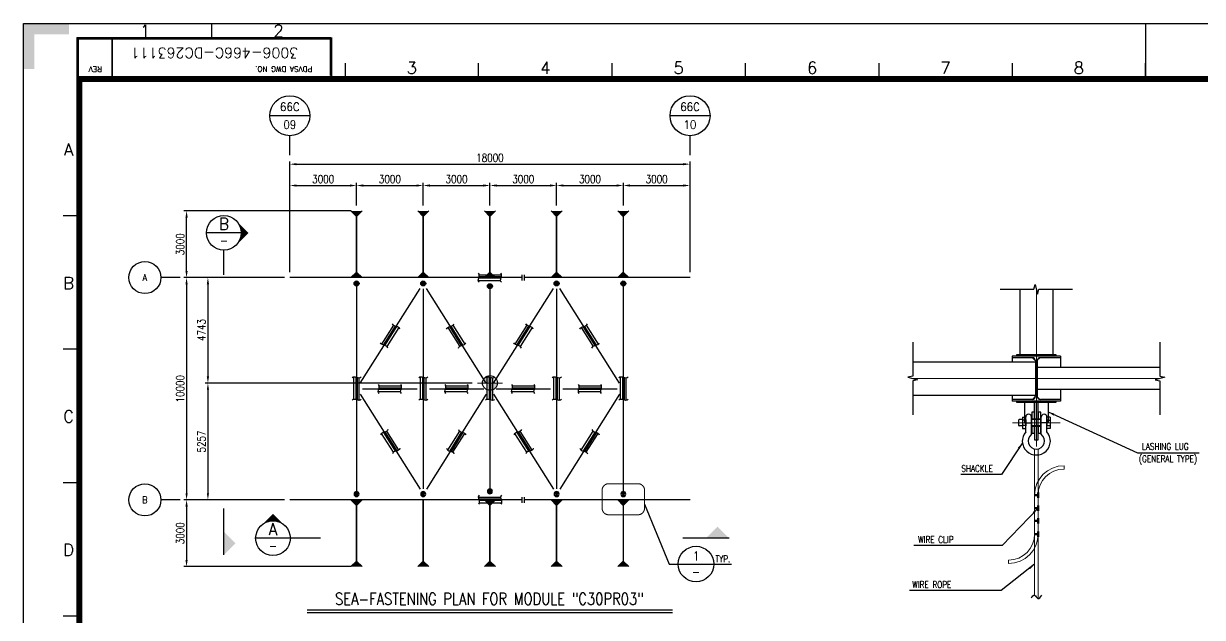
# Model space of a CAD drawing. Header units: metres. Extents: x 322890 to 423810, y -139616 to -68336.
# Drawn here: x 322890 to 375910, y -95047 to -68336 of the extents above; entities that cross this region are included whole.
import ezdxf
from ezdxf.enums import TextEntityAlignment as Align

# ---------------------------------------------------------------- set-up
doc = ezdxf.new("R2010")
doc.units = ezdxf.units.M
doc.header["$LTSCALE"] = 1200
for name, pattern in [('ACAD_ISO04W100', [30, 24, -3, 0, -3]), ('CENTER', [2, 1.25, -0.25, 0.25, -0.25]), ('DASHED', [19.05, 12.7, -6.35]), ('H1', [1.7, 1, -0.7])]:
    doc.linetypes.add(name, pattern=pattern)
doc.layers.get('0').update_dxf_attribs({"color": 9})
for name, color, linetype in [('block', 2, 'Continuous'), ('CDIMEN', 7, 'Continuous'), ('CH', 2, 'Continuous'), ('CO', 7, 'Continuous'), ('CTEXTO', 7, 'Continuous'), ('DETALL', 7, 'Continuous'), ('ETBLKA', 7, 'Continuous'), ('FORMAT', 2, 'Continuous'), ('PLATAF', 2, 'Continuous'), ('TE', 3, 'Continuous')]:
    doc.layers.add(name, color=color, linetype=linetype)
for name, color, linetype, lineweight in [('CE', 1, 'CENTER', 9), ('celik pogled', 30, 'Continuous', 30), ('celik presjek', 30, 'Continuous', 30), ('kote', 255, 'Continuous', 9), ('Lashing lug', 3, 'Continuous', 30), ('lim presjek', 252, 'Continuous', 30), ('ose', 50, 'ACAD_ISO04W100', 15)]:
    doc.layers.add(name, color=color, linetype=linetype, lineweight=lineweight)
doc.styles.add('ROMANS', font='romans.shx', dxfattribs={"width": 0.8, "height": 360, "bigfont": 'ghs.shx'})
doc.styles.add('romans1', font='ROMANS.SHX', dxfattribs={"width": 0.8, "height": 360})
doc.dimstyles.new('romans1', dxfattribs={"dimscale": 125, "dimtxt": 3, "dimasz": 2.5, "dimexe": 1, "dimexo": 1, "dimgap": 1, "dimtad": 0, "dimdec": 0, "dimtxsty": 'ROMANS', "dimcen": 2.5, "dimclrd": 2, "dimclre": 2, "dimclrt": 3, "dimazin": 0, "dimtfac": 1, "dimtmove": 0, "dimatfit": 3, "dimfxl": 0, "dimtvp": 1, "dimarcsym": 0})
doc.dimstyles.new('romans1$0', dxfattribs={"dimscale": 150, "dimtxt": 3, "dimasz": 2.5, "dimexe": 1, "dimexo": 2, "dimgap": 1, "dimtad": 0, "dimdec": 0, "dimtxsty": 'ROMANS', "dimcen": 2.5, "dimclrd": 2, "dimclre": 2, "dimclrt": 3, "dimazin": 0, "dimtfac": 1, "dimtdec": 0, "dimtmove": 0, "dimatfit": 3, "dimfxl": 0, "dimtvp": 0.85, "dimarcsym": 0})

# ---------------------------------------------------------------- blocks, each defined once
blk = doc.blocks.new('Offshore_HEC')
at = {"lineweight": 25}
for p, q in [((70.54, 588.74), (70.54, 593.98)), ((420.54, 594), (420.54, 572.32)), ((20, 588.76), (20, 574)), ((20, 588.74), (114.99, 588.74)), ((115.11, 588.62), (20, 588.62)), ((20, 588.49), (115.24, 588.49)), ((115.37, 588.36), (20, 588.36)), ((20, 588.24), (115.49, 588.24)), ((20.12, 574), (20.12, 588.76)), ((20.24, 588.75), (20.24, 574)), ((20.36, 574), (20.36, 588.74)), ((20.48, 588.74), (20.48, 574)), ((114.99, 574.5), (114.99, 588.75)), ((115.11, 588.75), (115.11, 574.38)), ((115.24, 574.25), (115.24, 588.75)), ((115.37, 588.75), (115.37, 574.12)), ((115.49, 574), (115.49, 588.75)), ((120.54, 579.16), (120.54, 573.16)), ((170.54, 573.16), (170.54, 579.16)), ((220.54, 579.16), (220.54, 573.16)), ((270.54, 573.16), (270.54, 579.16)), ((320.54, 579.16), (320.54, 573.16)), ((370.54, 579.16), (370.54, 573.16)), ((420.54, 573.16), (420.54, 579.16)), ((821, 574), (20, 574)), ((20, 574), (20, 20)), ((820.88, 573.88), (20.13, 573.88)), ((20.13, 573.88), (20.13, 20.12)), ((820.76, 573.76), (20.25, 573.76)), ((20.25, 573.76), (20.25, 20.25)), ((820.64, 573.64), (20.37, 573.64)), ((20.37, 573.64), (20.37, 20.38)), ((820.52, 573.52), (20.5, 573.52)), ((20.5, 573.52), (20.5, 20.5)), ((820.4, 573.4), (20.63, 573.4)), ((20.63, 573.4), (20.63, 20.62)), ((820.28, 573.28), (20.75, 573.28)), ((20.75, 573.28), (20.75, 20.75)), ((820.16, 573.16), (20.87, 573.16)), ((20.87, 573.16), (20.87, 20.88)), ((820.04, 573.04), (21, 573.04)), ((21, 573.04), (21, 21)), ((819.8, 572.8), (21.13, 572.8)), ((21.13, 572.8), (21.13, 21.12)), ((819.92, 572.92), (21.25, 572.92)), ((21.25, 572.92), (21.25, 21.25)), ((819.68, 572.68), (21.37, 572.68)), ((21.37, 572.68), (21.37, 21.38)), ((819.56, 572.56), (21.5, 572.56)), ((21.5, 572.56), (21.5, 21.5)), ((819.44, 572.44), (21.63, 572.44)), ((21.63, 572.44), (21.63, 21.62)), ((819.32, 572.32), (21.75, 572.32)), ((21.75, 572.32), (21.75, 21.75)), ((178.89, 572.79), (178.69, 573.16)), ((178.89, 572.79), (178.69, 573.16)), ((178.89, 572.79), (178.69, 573.16)), ((178.89, 572.79), (178.69, 573.16)), ((14.87, 522), (20.87, 522)), ((20.87, 472), (14.87, 472)), ((14.87, 422), (20.87, 422)), ((14.87, 372), (20.87, 372))]:
    blk.add_line(p, q, dxfattribs=at)
blk.add_lwpolyline([(0, 0), (0, 594), (841, 594), (841, 0)], close=True, dxfattribs=at)
at = {"lineweight": 20}
blk.add_lwpolyline([(33.37, 574), (33.37, 588.25), (33.25, 588.25), (33.25, 574), (33.12, 574), (33.12, 588.25)], dxfattribs=at)
at = {"lineweight": 9}
for points in [[(4, 590), (17, 590), (0, 594), (17, 594)], [(0, 577), (4, 577), (0, 594), (4, 590)]]:
    blk.add_solid(points, dxfattribs=at)
at = {"lineweight": 20, "style": 'ROMANS'}
for s, p in [('1', (45.54, 589.05)), ('2', (95.54, 589.05)), ('3', (145.54, 575.16)), ('4', (195.54, 575.16)), ('5', (245.54, 575.16)), ('6', (295.54, 575.16)), ('7', (345.54, 575.16)), ('8', (395.54, 575.16)), ('A', (16.87, 544.5)), ('B', (16.87, 494.5)), ('C', (16.87, 444.5)), ('D', (16.87, 394.5))]:
    blk.add_text(s, height=4.5, dxfattribs=at).set_placement(p, align=Align.CENTER)
for s, p in [('REV', (26.88, 577.95)), ('PDVSA DWG NO.', (97.51, 577.95))]:
    blk.add_text(s, height=2, rotation=180, dxfattribs=at).set_placement(p, align=Align.CENTER)
blk = doc.blocks.new('A$C48E20DA4')
at = {"layer": 'Lashing lug'}
for p, q in [((24, 113.2), (24, 0)), ((69, 132.5), (69, 0)), ((143, 132.5), (143, 0)), ((188, 113.2), (188, 0)), ((188, 113.2), (188, 0)), ((0, 0), (0, 87)), ((0, 87), (24, 87)), ((24, 63.5), (0, 63.5)), ((24, 23.5), (0, 23.5)), ((0, 0), (24, 0)), ((24, 18.5), (24, 68.5)), ((69, 68.5), (143, 68.5)), ((69, 18.5), (143, 18.5)), ((212, 87), (188, 87)), ((188, 18.5), (188, 68.5)), ((188, 63.5), (212, 63.5)), ((188, 23.5), (212, 23.5)), ((212, 0), (188, 0)), ((212, 0), (212, 87)), ((212, 68.5), (239, 68.5)), ((212, 18.5), (239, 18.5)), ((244, 63.5), (239, 68.5)), ((244, 23.5), (239, 18.5)), ((244, 23.5), (244, 63.5))]:
    blk.add_line(p, q, dxfattribs=at)
for centre, radius, start, end in [((106, 183.5), 108, 319.39894, 220.60106), ((106, 183.5), 63, 305.96575, 234.03425), ((46.5, 0), 22.5, 180, 0), ((165.5, 0), 22.5, 180, 0)]:
    blk.add_arc(centre, radius, start, end, dxfattribs=at)
blk = doc.blocks.new('A$C282D7C32')
at = {"layer": 'Lashing lug'}
blk.add_blockref('A$C48E20DA4', (-106, -68.5), dxfattribs=at)
blk = doc.blocks.new('A$C67586E93')
at = {"layer": 'Lashing lug', "color": 1, "lineweight": 5}
for p, q in [((-35, 30), (35, 30)), ((-35, -30), (35, -30))]:
    blk.add_line(p, q, dxfattribs=at)
at = {"layer": 'Lashing lug', "color": 1}
for p, q in [((-35, 30), (-35, -30)), ((-15, -30), (-15, 30)), ((15, 30), (15, -30)), ((35, 30), (35, -30))]:
    blk.add_line(p, q, dxfattribs=at)
for points in [[(-15, 30), (-15, 133), (15, 133), (15, 30)], [(-15, -30), (-15, -167), (-90, -167), (-90, 0), (-35, 0)], [(-35, 30), (-35, 80), (-15, 80), (-15, 30)], [(15, 30), (15, 80), (35, 80), (35, 30)], [(15, -30), (15, -167), (90, -167), (90, 0), (35, 0)], [(-15, -30), (-15, -80), (-35, -80), (-35, -30)], [(15, -30), (15, -167), (-15, -167), (-15, -30)], [(35, -30), (35, -80), (15, -80), (15, -30)]]:
    blk.add_lwpolyline(points, dxfattribs=at)
at = {"layer": 'ose'}
for p, q in [((0, -167), (0, 183)), ((-183, 0), (183, 0))]:
    blk.add_line(p, q, dxfattribs=at)
blk = doc.blocks.new('A$C44376C6C')
at = {"layer": 'PLATAF', "linetype": 'H1'}
for p, q in [((-400, 25), (407, 25)), ((-408, -25), (393, -25))]:
    blk.add_line(p, q, dxfattribs=at)
at = {"layer": 'PLATAF'}
for p, q in [((418, 100), (-386, 100)), ((386, -100), (-418, -100))]:
    blk.add_line(p, q, dxfattribs=at)
for points in [[(-418, 170), (-393, 135), (-385, 96), (-390, 54), (-402, 10), (-414, -35), (-420, -79), (-416, -120), (-395, -158)], [(386, 170), (411, 135), (419, 96), (414, 54), (403, 10), (391, -35), (384, -79), (388, -120), (409, -158)]]:
    blk.add_lwpolyline(points, dxfattribs=at)
blk.add_point((0, 0), dxfattribs=at)
blk = doc.blocks.new('SHE')
at = {"layer": 'PLATAF', "linetype": 'Continuous'}
for radius in [90, 65, 40, 15]:
    blk.add_circle((0, -90), radius, dxfattribs=at)
blk = doc.blocks.new('COG')
at = {"layer": 'CH', "linetype": 'Continuous'}
h = blk.add_hatch(color=7, dxfattribs=at)
h.paths.add_polyline_path([(0, 0), (0, 2.78, 0.414214), (-2.78, 0)])
h.paths.add_polyline_path([(2.78, 0), (0, 0), (0, -2.78, 0.414214)])
at = {"layer": 'CE'}
for p, q in [((0, 4.66), (0, -4.66)), ((-4.66, 0), (4.66, 0))]:
    blk.add_line(p, q, dxfattribs=at)
at = {"layer": 'CH', "color": 2, "linetype": 'Continuous'}
blk.add_circle((0, 0), 2.78, dxfattribs=at)
blk = doc.blocks.new('*D62')
at = {"layer": 'CDIMEN', "lineweight": -2, "ltscale": 0.1, "transparency": 16777216}
for p, q in [((334865, -79522), (334865, -74540)), ((335165, -74660), (352565, -74660)), ((352865, -79522), (352865, -74540))]:
    blk.add_line(p, q, dxfattribs=at)
at = {"layer": 'CDIMEN', "ltscale": 0.1, "transparency": 16777216}
for points in [[(335165, -74610), (335165, -74710), (334865, -74660)], [(352565, -74610), (352565, -74710), (352865, -74660)]]:
    blk.add_solid(points, dxfattribs=at)
at = {"layer": 'DEFPOINTS', "color": 0, "ltscale": 0.1, "transparency": 16777216}
for p in [(352865, -74660), (334865, -79762), (352865, -79762)]:
    blk.add_point(p, dxfattribs=at)
at = {"layer": 'CDIMEN', "ltscale": 0.1, "transparency": 16777216, "insert": (343865, -74372), "char_height": 360, "attachment_point": 5, "style": 'romans1'}
blk.add_mtext('18000', dxfattribs=at)
blk = doc.blocks.new('*D63')
at = {"layer": 'CDIMEN', "lineweight": -2, "ltscale": 0.1, "transparency": 16777216}
for p, q in [((334625, -79762), (331061, -79762)), ((331181, -80062), (331181, -84205)), ((343065, -84505), (331061, -84505))]:
    blk.add_line(p, q, dxfattribs=at)
at = {"layer": 'CDIMEN', "ltscale": 0.1, "transparency": 16777216}
for points in [[(331131, -80062), (331231, -80062), (331181, -79762)], [(331131, -84205), (331231, -84205), (331181, -84505)]]:
    blk.add_solid(points, dxfattribs=at)
at = {"layer": 'DEFPOINTS', "color": 0, "ltscale": 0.1, "transparency": 16777216}
for p in [(334865, -79762), (331181, -84505), (343305, -84505)]:
    blk.add_point(p, dxfattribs=at)
at = {"layer": 'CDIMEN', "ltscale": 0.1, "transparency": 16777216, "insert": (330893, -82118), "char_height": 360, "attachment_point": 5, "rotation": 90, "style": 'romans1'}
blk.add_mtext('4743', dxfattribs=at)
blk = doc.blocks.new('*D64')
at = {"layer": 'CDIMEN', "lineweight": -2, "ltscale": 0.1, "transparency": 16777216}
for p, q in [((343065, -84505), (331061, -84505)), ((331181, -84805), (331181, -89462)), ((334625, -89762), (331061, -89762))]:
    blk.add_line(p, q, dxfattribs=at)
at = {"layer": 'CDIMEN', "ltscale": 0.1, "transparency": 16777216}
for points in [[(331131, -84805), (331231, -84805), (331181, -84505)], [(331131, -89462), (331231, -89462), (331181, -89762)]]:
    blk.add_solid(points, dxfattribs=at)
at = {"layer": 'DEFPOINTS', "color": 0, "ltscale": 0.1, "transparency": 16777216}
for p in [(343305, -84505), (331181, -89762), (334865, -89762)]:
    blk.add_point(p, dxfattribs=at)
at = {"layer": 'CDIMEN', "ltscale": 0.1, "transparency": 16777216, "insert": (330893, -87134), "char_height": 360, "attachment_point": 5, "rotation": 90, "style": 'romans1'}
blk.add_mtext('5257', dxfattribs=at)
blk = doc.blocks.new('*D65')
at = {"layer": 'CDIMEN', "lineweight": -2, "ltscale": 0.1, "transparency": 16777216}
for p, q in [((334625, -79762), (330101, -79762)), ((330221, -80062), (330221, -89462)), ((334625, -89762), (330101, -89762))]:
    blk.add_line(p, q, dxfattribs=at)
at = {"layer": 'CDIMEN', "ltscale": 0.1, "transparency": 16777216}
for points in [[(330171, -80062), (330271, -80062), (330221, -79762)], [(330171, -89462), (330271, -89462), (330221, -89762)]]:
    blk.add_solid(points, dxfattribs=at)
at = {"layer": 'DEFPOINTS', "color": 0, "ltscale": 0.1, "transparency": 16777216}
for p in [(334865, -79762), (330221, -89762), (334865, -89762)]:
    blk.add_point(p, dxfattribs=at)
at = {"layer": 'CDIMEN', "ltscale": 0.1, "transparency": 16777216, "insert": (329933, -84762), "char_height": 360, "attachment_point": 5, "rotation": 90, "style": 'romans1'}
blk.add_mtext('10000', dxfattribs=at)
blk = doc.blocks.new('R-C03')
at = {"layer": 'DETALL'}
blk.add_line((-17.33, 0), (0, 0), dxfattribs=at)
blk.add_solid([(-17.33, 0), (-8.67, 0), (-13, 4.33)], dxfattribs=at)
blk = doc.blocks.new('*D55')
at = {"layer": 'CDIMEN', "lineweight": -2, "ltscale": 0.1, "transparency": 16777216}
for p, q in [((334865, -79522), (334865, -75500)), ((335165, -75620), (337565, -75620)), ((337865, -76522), (337865, -75500))]:
    blk.add_line(p, q, dxfattribs=at)
at = {"layer": 'CDIMEN', "ltscale": 0.1, "transparency": 16777216}
for points in [[(335165, -75570), (335165, -75670), (334865, -75620)], [(337565, -75570), (337565, -75670), (337865, -75620)]]:
    blk.add_solid(points, dxfattribs=at)
at = {"layer": 'DEFPOINTS', "color": 0, "ltscale": 0.1, "transparency": 16777216}
for p in [(337865, -75620), (337865, -76762), (334865, -79762)]:
    blk.add_point(p, dxfattribs=at)
at = {"layer": 'CDIMEN', "ltscale": 0.1, "transparency": 16777216, "insert": (336365, -75332), "char_height": 360, "attachment_point": 5, "style": 'romans1'}
blk.add_mtext('3000', dxfattribs=at)
blk = doc.blocks.new('*D56')
at = {"layer": 'CDIMEN', "lineweight": -2, "ltscale": 0.1, "transparency": 16777216}
for p, q in [((337865, -76522), (337865, -75500)), ((338165, -75620), (340565, -75620)), ((340865, -76522), (340865, -75500))]:
    blk.add_line(p, q, dxfattribs=at)
at = {"layer": 'CDIMEN', "ltscale": 0.1, "transparency": 16777216}
for points in [[(338165, -75570), (338165, -75670), (337865, -75620)], [(340565, -75570), (340565, -75670), (340865, -75620)]]:
    blk.add_solid(points, dxfattribs=at)
at = {"layer": 'DEFPOINTS', "color": 0, "ltscale": 0.1, "transparency": 16777216}
for p in [(340865, -75620), (337865, -76762), (340865, -76762)]:
    blk.add_point(p, dxfattribs=at)
at = {"layer": 'CDIMEN', "ltscale": 0.1, "transparency": 16777216, "insert": (339365, -75332), "char_height": 360, "attachment_point": 5, "style": 'romans1'}
blk.add_mtext('3000', dxfattribs=at)
blk = doc.blocks.new('*D57')
at = {"layer": 'CDIMEN', "lineweight": -2, "ltscale": 0.1, "transparency": 16777216}
for p, q in [((343865, -76522), (343865, -75500)), ((344165, -75620), (346565, -75620)), ((346865, -76522), (346865, -75500))]:
    blk.add_line(p, q, dxfattribs=at)
at = {"layer": 'CDIMEN', "ltscale": 0.1, "transparency": 16777216}
for points in [[(344165, -75570), (344165, -75670), (343865, -75620)], [(346565, -75570), (346565, -75670), (346865, -75620)]]:
    blk.add_solid(points, dxfattribs=at)
at = {"layer": 'DEFPOINTS', "color": 0, "ltscale": 0.1, "transparency": 16777216}
for p in [(346865, -75620), (343865, -76762), (346865, -76762)]:
    blk.add_point(p, dxfattribs=at)
at = {"layer": 'CDIMEN', "ltscale": 0.1, "transparency": 16777216, "insert": (345365, -75332), "char_height": 360, "attachment_point": 5, "style": 'romans1'}
blk.add_mtext('3000', dxfattribs=at)
blk = doc.blocks.new('*D58')
at = {"layer": 'CDIMEN', "lineweight": -2, "ltscale": 0.1, "transparency": 16777216}
for p, q in [((346865, -76522), (346865, -75500)), ((347165, -75620), (349565, -75620)), ((349865, -76522), (349865, -75500))]:
    blk.add_line(p, q, dxfattribs=at)
at = {"layer": 'CDIMEN', "ltscale": 0.1, "transparency": 16777216}
for points in [[(347165, -75570), (347165, -75670), (346865, -75620)], [(349565, -75570), (349565, -75670), (349865, -75620)]]:
    blk.add_solid(points, dxfattribs=at)
at = {"layer": 'DEFPOINTS', "color": 0, "ltscale": 0.1, "transparency": 16777216}
for p in [(349865, -75620), (346865, -76762), (349865, -76762)]:
    blk.add_point(p, dxfattribs=at)
at = {"layer": 'CDIMEN', "ltscale": 0.1, "transparency": 16777216, "insert": (348365, -75332), "char_height": 360, "attachment_point": 5, "style": 'romans1'}
blk.add_mtext('3000', dxfattribs=at)
blk = doc.blocks.new('*D59')
at = {"layer": 'CDIMEN', "lineweight": -2, "ltscale": 0.1, "transparency": 16777216}
for p, q in [((349865, -76522), (349865, -75500)), ((350165, -75620), (352565, -75620)), ((352865, -79522), (352865, -75500))]:
    blk.add_line(p, q, dxfattribs=at)
at = {"layer": 'CDIMEN', "ltscale": 0.1, "transparency": 16777216}
for points in [[(350165, -75570), (350165, -75670), (349865, -75620)], [(352565, -75570), (352565, -75670), (352865, -75620)]]:
    blk.add_solid(points, dxfattribs=at)
at = {"layer": 'DEFPOINTS', "color": 0, "ltscale": 0.1, "transparency": 16777216}
for p in [(352865, -75620), (349865, -76762), (352865, -79762)]:
    blk.add_point(p, dxfattribs=at)
at = {"layer": 'CDIMEN', "ltscale": 0.1, "transparency": 16777216, "insert": (351365, -75332), "char_height": 360, "attachment_point": 5, "style": 'romans1'}
blk.add_mtext('3000', dxfattribs=at)
blk = doc.blocks.new('*D60')
at = {"layer": 'CDIMEN', "lineweight": -2, "ltscale": 0.1, "transparency": 16777216}
for p, q in [((337625, -76762), (330101, -76762)), ((330221, -79462), (330221, -77062)), ((334625, -79762), (330101, -79762))]:
    blk.add_line(p, q, dxfattribs=at)
at = {"layer": 'CDIMEN', "ltscale": 0.1, "transparency": 16777216}
for points in [[(330171, -77062), (330271, -77062), (330221, -76762)], [(330171, -79462), (330271, -79462), (330221, -79762)]]:
    blk.add_solid(points, dxfattribs=at)
at = {"layer": 'DEFPOINTS', "color": 0, "ltscale": 0.1, "transparency": 16777216}
for p in [(330221, -76762), (337865, -76762), (334865, -79762)]:
    blk.add_point(p, dxfattribs=at)
at = {"layer": 'CDIMEN', "ltscale": 0.1, "transparency": 16777216, "insert": (329933, -78262), "char_height": 360, "attachment_point": 5, "rotation": 90, "style": 'romans1'}
blk.add_mtext('3000', dxfattribs=at)
blk = doc.blocks.new('*D61')
at = {"layer": 'CDIMEN', "lineweight": -2, "ltscale": 0.1, "transparency": 16777216}
for p, q in [((334625, -89762), (330101, -89762)), ((330221, -90062), (330221, -92462)), ((337625, -92762), (330101, -92762))]:
    blk.add_line(p, q, dxfattribs=at)
at = {"layer": 'CDIMEN', "ltscale": 0.1, "transparency": 16777216}
for points in [[(330171, -90062), (330271, -90062), (330221, -89762)], [(330171, -92462), (330271, -92462), (330221, -92762)]]:
    blk.add_solid(points, dxfattribs=at)
at = {"layer": 'DEFPOINTS', "color": 0, "ltscale": 0.1, "transparency": 16777216}
for p in [(334865, -89762), (330221, -92762), (337865, -92762)]:
    blk.add_point(p, dxfattribs=at)
at = {"layer": 'CDIMEN', "ltscale": 0.1, "transparency": 16777216, "insert": (329933, -91262), "char_height": 360, "attachment_point": 5, "rotation": 90, "style": 'romans1'}
blk.add_mtext('3000', dxfattribs=at)
blk = doc.blocks.new('*D66')
at = {"layer": 'CDIMEN', "lineweight": -2, "ltscale": 0.1, "transparency": 16777216}
for p, q in [((340865, -76522), (340865, -75500)), ((341165, -75620), (343565, -75620)), ((343865, -76522), (343865, -75500))]:
    blk.add_line(p, q, dxfattribs=at)
at = {"layer": 'CDIMEN', "ltscale": 0.1, "transparency": 16777216}
for points in [[(341165, -75570), (341165, -75670), (340865, -75620)], [(343565, -75570), (343565, -75670), (343865, -75620)]]:
    blk.add_solid(points, dxfattribs=at)
at = {"layer": 'DEFPOINTS', "color": 0, "ltscale": 0.1, "transparency": 16777216}
for p in [(343865, -75620), (340865, -76762), (343865, -76762)]:
    blk.add_point(p, dxfattribs=at)
at = {"layer": 'CDIMEN', "ltscale": 0.1, "transparency": 16777216, "insert": (342365, -75332), "char_height": 360, "attachment_point": 5, "style": 'romans1'}
blk.add_mtext('3000', dxfattribs=at)

msp = doc.modelspace()

# ---------------------------------------------------------------- hatches: boundary and pattern name
at = {"layer": 'TE'}
h = msp.add_hatch(color=256, dxfattribs=at)
h.dxf.hatch_style = 1
h.paths.add_polyline_path([(337614.8, -76762.3), (337864.8, -77012.3), (337864.8, -76762.3)])
h = msp.add_hatch(color=256, dxfattribs=at)
h.dxf.hatch_style = 1
h.paths.add_polyline_path([(337864.8, -77012.3), (338114.8, -76762.3), (337864.8, -76762.3)])
h = msp.add_hatch(color=256, dxfattribs=at)
h.dxf.hatch_style = 1
h.paths.add_polyline_path([(338114.8, -76762.3), (337864.8, -77012.3), (337864.8, -76762.3)])
h = msp.add_hatch(color=256, dxfattribs=at)
h.dxf.hatch_style = 1
h.paths.add_polyline_path([(340614.8, -76762.3), (340864.8, -77012.3), (340864.8, -76762.3)])
h = msp.add_hatch(color=256, dxfattribs=at)
h.dxf.hatch_style = 1
h.paths.add_polyline_path([(340864.8, -77012.3), (341114.8, -76762.3), (340864.8, -76762.3)])
h = msp.add_hatch(color=256, dxfattribs=at)
h.dxf.hatch_style = 1
h.paths.add_polyline_path([(341114.8, -76762.3), (340864.8, -77012.3), (340864.8, -76762.3)])
h = msp.add_hatch(color=256, dxfattribs=at)
h.dxf.hatch_style = 1
h.paths.add_polyline_path([(343614.8, -76762.3), (343864.8, -77012.3), (343864.8, -76762.3)])
h = msp.add_hatch(color=256, dxfattribs=at)
h.dxf.hatch_style = 1
h.paths.add_polyline_path([(343864.8, -77012.3), (344114.8, -76762.3), (343864.8, -76762.3)])
h = msp.add_hatch(color=256, dxfattribs=at)
h.dxf.hatch_style = 1
h.paths.add_polyline_path([(344114.8, -76762.3), (343864.8, -77012.3), (343864.8, -76762.3)])
h = msp.add_hatch(color=256, dxfattribs=at)
h.dxf.hatch_style = 1
h.paths.add_polyline_path([(346614.8, -76762.3), (346864.8, -77012.3), (346864.8, -76762.3)])
h = msp.add_hatch(color=256, dxfattribs=at)
h.dxf.hatch_style = 1
h.paths.add_polyline_path([(346864.8, -77012.3), (347114.8, -76762.3), (346864.8, -76762.3)])
h = msp.add_hatch(color=256, dxfattribs=at)
h.dxf.hatch_style = 1
h.paths.add_polyline_path([(347114.8, -76762.3), (346864.8, -77012.3), (346864.8, -76762.3)])
h = msp.add_hatch(color=256, dxfattribs=at)
h.dxf.hatch_style = 1
h.paths.add_polyline_path([(349614.8, -76762.3), (349864.8, -77012.3), (349864.8, -76762.3)])
h = msp.add_hatch(color=256, dxfattribs=at)
h.dxf.hatch_style = 1
h.paths.add_polyline_path([(349864.8, -77012.3), (350114.8, -76762.3), (349864.8, -76762.3)])
h = msp.add_hatch(color=256, dxfattribs=at)
h.dxf.hatch_style = 1
h.paths.add_polyline_path([(350114.8, -76762.3), (349864.8, -77012.3), (349864.8, -76762.3)])
h = msp.add_hatch(color=256, dxfattribs=at)
h.dxf.hatch_style = 1
h.paths.add_polyline_path([(337614.8, -79762.3), (337864.8, -79512.3), (337864.8, -79762.3)])
h = msp.add_hatch(color=256, dxfattribs=at)
h.dxf.hatch_style = 1
h.paths.add_polyline_path([(338114.8, -79762.3), (337864.8, -79512.3), (337864.8, -79762.3)])
h = msp.add_hatch(color=256, dxfattribs=at)
h.dxf.hatch_style = 1
h.paths.add_polyline_path([(340614.8, -79762.3), (340864.8, -79512.3), (340864.8, -79762.3)])
h = msp.add_hatch(color=256, dxfattribs=at)
h.dxf.hatch_style = 1
h.paths.add_polyline_path([(341114.8, -79762.3), (340864.8, -79512.3), (340864.8, -79762.3)])
h = msp.add_hatch(color=256, dxfattribs=at)
h.dxf.hatch_style = 1
h.paths.add_polyline_path([(343614.8, -79762.3), (343864.8, -79512.3), (343864.8, -79762.3)])
h = msp.add_hatch(color=256, dxfattribs=at)
h.dxf.hatch_style = 1
h.paths.add_polyline_path([(344114.8, -79762.3), (343864.8, -79512.3), (343864.8, -79762.3)])
h = msp.add_hatch(color=256, dxfattribs=at)
h.dxf.hatch_style = 1
h.paths.add_polyline_path([(346614.8, -79762.3), (346864.8, -79512.3), (346864.8, -79762.3)])
h = msp.add_hatch(color=256, dxfattribs=at)
h.dxf.hatch_style = 1
h.paths.add_polyline_path([(347114.8, -79762.3), (346864.8, -79512.3), (346864.8, -79762.3)])
h = msp.add_hatch(color=256, dxfattribs=at)
h.dxf.hatch_style = 1
h.paths.add_polyline_path([(349614.8, -79762.3), (349864.8, -79512.3), (349864.8, -79762.3)])
h = msp.add_hatch(color=256, dxfattribs=at)
h.dxf.hatch_style = 1
h.paths.add_polyline_path([(350114.8, -79762.3), (349864.8, -79512.3), (349864.8, -79762.3)])
h = msp.add_hatch(color=256, dxfattribs=at)
h.dxf.hatch_style = 1
h.paths.add_polyline_path([(337614.8, -89762.3), (337864.8, -90012.3), (337864.8, -89762.3)])
h = msp.add_hatch(color=256, dxfattribs=at)
h.dxf.hatch_style = 1
h.paths.add_polyline_path([(338114.8, -89762.3), (337864.8, -90012.3), (337864.8, -89762.3)])
h = msp.add_hatch(color=256, dxfattribs=at)
h.dxf.hatch_style = 1
h.paths.add_polyline_path([(343614.8, -89762.3), (343864.8, -90012.3), (343864.8, -89762.3)])
h = msp.add_hatch(color=256, dxfattribs=at)
h.dxf.hatch_style = 1
h.paths.add_polyline_path([(344114.8, -89762.3), (343864.8, -90012.3), (343864.8, -89762.3)])
h = msp.add_hatch(color=256, dxfattribs=at)
h.dxf.hatch_style = 1
h.paths.add_polyline_path([(346614.8, -89762.3), (346864.8, -90012.3), (346864.8, -89762.3)])
h = msp.add_hatch(color=256, dxfattribs=at)
h.dxf.hatch_style = 1
h.paths.add_polyline_path([(347114.8, -89762.3), (346864.8, -90012.3), (346864.8, -89762.3)])
h = msp.add_hatch(color=256, dxfattribs=at)
h.dxf.hatch_style = 1
h.paths.add_polyline_path([(349614.8, -89762.3), (349864.8, -90012.3), (349864.8, -89762.3)])
h = msp.add_hatch(color=256, dxfattribs=at)
h.dxf.hatch_style = 1
h.paths.add_polyline_path([(350114.8, -89762.3), (349864.8, -90012.3), (349864.8, -89762.3)])
h = msp.add_hatch(color=256, dxfattribs=at)
h.dxf.hatch_style = 1
h.paths.add_polyline_path([(337614.8, -92762.3), (337864.8, -92512.3), (337864.8, -92762.3)])
h = msp.add_hatch(color=256, dxfattribs=at)
h.dxf.hatch_style = 1
h.paths.add_polyline_path([(337864.8, -92512.3), (338114.8, -92762.3), (337864.8, -92762.3)])
h = msp.add_hatch(color=256, dxfattribs=at)
h.dxf.hatch_style = 1
h.paths.add_polyline_path([(338114.8, -92762.3), (337864.8, -92512.3), (337864.8, -92762.3)])
h = msp.add_hatch(color=256, dxfattribs=at)
h.dxf.hatch_style = 1
h.paths.add_polyline_path([(340614.8, -92762.3), (340864.8, -92512.3), (340864.8, -92762.3)])
h = msp.add_hatch(color=256, dxfattribs=at)
h.dxf.hatch_style = 1
h.paths.add_polyline_path([(340864.8, -92512.3), (341114.8, -92762.3), (340864.8, -92762.3)])
h = msp.add_hatch(color=256, dxfattribs=at)
h.dxf.hatch_style = 1
h.paths.add_polyline_path([(341114.8, -92762.3), (340864.8, -92512.3), (340864.8, -92762.3)])
h = msp.add_hatch(color=256, dxfattribs=at)
h.dxf.hatch_style = 1
h.paths.add_polyline_path([(343614.8, -92762.3), (343864.8, -92512.3), (343864.8, -92762.3)])
h = msp.add_hatch(color=256, dxfattribs=at)
h.dxf.hatch_style = 1
h.paths.add_polyline_path([(343864.8, -92512.3), (344114.8, -92762.3), (343864.8, -92762.3)])
h = msp.add_hatch(color=256, dxfattribs=at)
h.dxf.hatch_style = 1
h.paths.add_polyline_path([(344114.8, -92762.3), (343864.8, -92512.3), (343864.8, -92762.3)])
h = msp.add_hatch(color=256, dxfattribs=at)
h.dxf.hatch_style = 1
h.paths.add_polyline_path([(346614.8, -92762.3), (346864.8, -92512.3), (346864.8, -92762.3)])
h = msp.add_hatch(color=256, dxfattribs=at)
h.dxf.hatch_style = 1
h.paths.add_polyline_path([(346864.8, -92512.3), (347114.8, -92762.3), (346864.8, -92762.3)])
h = msp.add_hatch(color=256, dxfattribs=at)
h.dxf.hatch_style = 1
h.paths.add_polyline_path([(347114.8, -92762.3), (346864.8, -92512.3), (346864.8, -92762.3)])
h = msp.add_hatch(color=256, dxfattribs=at)
h.dxf.hatch_style = 1
h.paths.add_polyline_path([(349614.8, -92762.3), (349864.8, -92512.3), (349864.8, -92762.3)])
h = msp.add_hatch(color=256, dxfattribs=at)
h.dxf.hatch_style = 1
h.paths.add_polyline_path([(349864.8, -92512.3), (350114.8, -92762.3), (349864.8, -92762.3)])
h = msp.add_hatch(color=256, dxfattribs=at)
h.dxf.hatch_style = 1
h.paths.add_polyline_path([(350114.8, -92762.3), (349864.8, -92512.3), (349864.8, -92762.3)])

# ---------------------------------------------------------------- linework, layer by layer
msp.add_line((332680.1, -77752.1), (331120.1, -77752.1))
at = {"layer": 'block'}
msp.add_spline([(368210.5, -94166.4), (368357.8, -94044.2), (368512.4, -94196.1), (368693.7, -94048.7)], degree=3, dxfattribs=at)
at = {"layer": 'CDIMEN', "ltscale": 0.1}
for points in [[(366809.5, -80289.6), (368330.9, -80289.6), (368385.7, -80070.4), (368495.3, -80508.8), (368550.1, -80289.6), (370071.4, -80289.6)], [(362880.4, -82670.5), (362880.4, -84191.9), (362661.2, -84246.7), (363099.6, -84356.3), (362880.4, -84411.1), (362880.4, -85932.4)], [(374000.6, -82670.5), (374000.6, -84191.9), (374219.8, -84246.7), (373781.4, -84356.3), (374000.6, -84411.1), (374000.6, -85932.4)]]:
    msp.add_lwpolyline(points, dxfattribs=at)
at = {"layer": 'CE', "ltscale": 25}
for p, q in [((368440.5, -85312.8), (368440.5, -80289.6)), ((368440.5, -84301.5), (362880.4, -84301.5)), ((368440.5, -84301.5), (374000.6, -84301.5))]:
    msp.add_line(p, q, dxfattribs=at)
at = {"layer": 'celik pogled', "color": 8}
for p, q in [((367692, -80289.6), (367692, -83220)), ((369188.4, -80289.6), (369188.4, -83220)), ((362880.4, -83549.7), (368403.1, -83549.7)), ((367359, -83365), (367359, -83549.7)), ((368594.8, -83365), (368477.9, -83481.9)), ((369521.9, -83365), (369521.9, -83799.7)), ((368440.5, -84301.5), (368440.5, -84301.5)), ((368440.5, -84301.5), (368440.5, -84301.5)), ((374000.6, -83799.7), (368477.9, -83799.7)), ((374000.6, -84799.7), (368477.6, -84799.7)), ((369521.9, -84799.7), (369521.9, -85237.9)), ((362880.4, -85049.7), (368403.4, -85049.7)), ((367359, -85049.7), (367359, -85237.9)), ((368594.8, -85237.9), (368477.9, -85121))]:
    msp.add_line(p, q, dxfattribs=at)
at = {"layer": 'celik presjek', "color": 8}
for p, q in [((369521.9, -83290.2), (367359, -83290.2)), ((367359, -83290.2), (367359, -83365)), ((368256.9, -83365), (367359, -83365)), ((368403.1, -83511.1), (368403.1, -85092.1)), ((368477.9, -83511.1), (368477.9, -85091.8)), ((369521.9, -83365), (368624, -83365)), ((369521.9, -83290.2), (369521.9, -83365)), ((368257.5, -85237.9), (367359, -85237.9)), ((367359, -85237.9), (367359, -85312.8)), ((369521.9, -85312.8), (367359, -85312.8)), ((369521.9, -85237.9), (368624, -85237.9)), ((369521.9, -85237.9), (369521.9, -85312.8))]:
    msp.add_line(p, q, dxfattribs=at)
for centre, start, end in [((368256.9, -83511.1), 0, 90), ((368624, -83511.1), 90, 180), ((368256.9, -85091.8), 270.00013, 0.00013), ((368624, -85091.8), 180, 270)]:
    msp.add_arc(centre, 146.1, start, end, dxfattribs=at)
at = {"layer": 'CH'}
for p, q in [((335648.7, -94705.7), (352080.9, -94705.7)), ((335648.7, -94825.7), (352080.9, -94825.7))]:
    msp.add_line(p, q, dxfattribs=at)
at = {"layer": 'CO', "color": 3, "const_width": 74}
for points in [[(337864.8, -79762.3), (337864.8, -76762.3)], [(340864.8, -79762.3), (340864.8, -76762.3)], [(343864.8, -79762.3), (343864.8, -76762.3)], [(346864.8, -79762.3), (346864.8, -76762.3)], [(349864.8, -79762.3), (349864.8, -76762.3)], [(337864.8, -89762.3), (337864.8, -92762.3)], [(340864.8, -89762.3), (340864.8, -92762.3)], [(343864.8, -89762.3), (343864.8, -92762.3)], [(346864.8, -89762.3), (346864.8, -92762.3)], [(349864.8, -89762.3), (349864.8, -92762.3)]]:
    msp.add_lwpolyline(points, dxfattribs=at)
at = {"layer": 'DETALL'}
for p, q in [((331900.1, -79635.7), (331900.1, -78532.1)), ((336251, -91486.4), (333327.9, -91486.4))]:
    msp.add_line(p, q, dxfattribs=at)
at = {"layer": 'DETALL', "ltscale": 0.1}
for p, q in [((350820.5, -89953.6), (351925.9, -92647.7)), ((351925.9, -92647.7), (353935.3, -92647.7)), ((353935.3, -92647.7), (354731.3, -92647.7))]:
    msp.add_line(p, q, dxfattribs=at)
at = {"layer": 'DETALL', "linetype": 'DASHED', "lineweight": 0, "ltscale": 5, "flags": 128}
msp.add_lwpolyline([(349209.1, -89031.7), (350520.5, -89031.7, -0.4142136), (350820.5, -89331.7), (350820.5, -90131.5, -0.4142136), (350520.5, -90431.5), (349209.1, -90431.5, -0.4142136), (348909.1, -90131.5), (348909.1, -89331.7, -0.4142136)], format="xyb", close=True, dxfattribs=at)
at = {"layer": 'DETALL'}
for centre in [(331900.1, -77752.1), (334107.9, -91486.4)]:
    msp.add_circle(centre, 780, dxfattribs=at)
at = {"layer": 'DETALL', "ltscale": 0.1}
msp.add_circle((353135.3, -92647.7), 800, dxfattribs=at)
at = {"layer": 'DETALL'}
for points in [[(332499.4, -77248.3), (332494.7, -77247.2), (332451.6, -77200.5)], [(332540, -77288.9), (332529.2, -77291), (332499.4, -77248.3), (332494.7, -77247.2)], [(332577.9, -77326.8), (332556.8, -77331.3), (332540, -77288.9), (332529.2, -77291)], [(332609.8, -77358.8), (332573.2, -77357.9), (332577.9, -77326.8), (332556.8, -77331.3)], [(332643.3, -77392.2), (332593.5, -77395), (332609.8, -77358.8), (332573.2, -77357.9)], [(332693.1, -77442.1), (332615.7, -77441.9), (332643.3, -77392.2), (332593.5, -77395)], [(332742.2, -77491.1), (332635.3, -77491.6), (332693.1, -77442.1), (332615.7, -77441.9)], [(332793.1, -77542), (332651.3, -77542.4), (332742.2, -77491.1), (332635.3, -77491.6)], [(332856.1, -77605), (332666, -77604.7), (332793.1, -77542), (332651.3, -77542.4)], [(332856.1, -77899.1), (332666, -77899.5), (332793.1, -77962.1), (332651.3, -77961.8)], [(332933.1, -77682), (332676.8, -77681.2), (332856.1, -77605), (332666, -77604.7)], [(332933.1, -77822.2), (332676.8, -77822.9), (332856.1, -77899.1), (332666, -77899.5)], [(333003.1, -77752.1), (332680.1, -77752.1), (332933.1, -77682), (332676.8, -77681.2)], [(333003.1, -77752.1), (332680.1, -77752.1), (332933.1, -77822.2), (332676.8, -77822.9)], [(332499.4, -78255.9), (332494.7, -78256.9), (332451.6, -78303.6)], [(332540, -78215.2), (332529.2, -78213.2), (332499.4, -78255.9), (332494.7, -78256.9)], [(332577.9, -78177.3), (332556.8, -78172.8), (332540, -78215.2), (332529.2, -78213.2)], [(332609.8, -78145.4), (332573.2, -78146.2), (332577.9, -78177.3), (332556.8, -78172.8)], [(332643.3, -78111.9), (332593.5, -78109.2), (332609.8, -78145.4), (332573.2, -78146.2)], [(332693.1, -78062.1), (332615.7, -78062.2), (332643.3, -78111.9), (332593.5, -78109.2)], [(332742.2, -78013), (332635.3, -78012.6), (332693.1, -78062.1), (332615.7, -78062.2)], [(332793.1, -77962.1), (332651.3, -77961.8), (332742.2, -78013), (332635.3, -78012.6)], [(333846.9, -90644.3), (333847.4, -90751.2), (333797.9, -90693.3), (333797.7, -90770.7)], [(333897.8, -90593.4), (333898.2, -90735.1), (333846.9, -90644.3), (333847.4, -90751.2)], [(333960.8, -90530.4), (333960.5, -90720.5), (333897.8, -90593.4), (333898.2, -90735.1)], [(334037.8, -90453.4), (334037, -90709.6), (333960.8, -90530.4), (333960.5, -90720.5)], [(334107.9, -90383.3), (334107.9, -90706.4), (334037.8, -90453.4), (334037, -90709.6)], [(334107.9, -90383.3), (334107.9, -90706.4), (334178, -90453.4), (334178.8, -90709.6)], [(334178, -90453.4), (334178.8, -90709.6), (334255, -90530.4), (334255.3, -90720.5)], [(334255, -90530.4), (334255.3, -90720.5), (334318, -90593.4), (334317.6, -90735.1)], [(334318, -90593.4), (334317.6, -90735.1), (334368.9, -90644.3), (334368.4, -90751.2)], [(334368.9, -90644.3), (334368.4, -90751.2), (334417.9, -90693.3), (334418.1, -90770.7)], [(333604.1, -90887.1), (333603.1, -90891.8), (333556.4, -90934.9)], [(333644.7, -90846.5), (333646.8, -90857.3), (333604.1, -90887.1), (333603.1, -90891.8)], [(333682.7, -90808.5), (333687.1, -90829.6), (333644.7, -90846.5), (333646.8, -90857.3)], [(333714.6, -90776.6), (333713.8, -90813.3), (333682.7, -90808.5), (333687.1, -90829.6)], [(333748.1, -90743.1), (333750.8, -90792.9), (333714.6, -90776.6), (333713.8, -90813.3)], [(333797.9, -90693.3), (333797.7, -90770.7), (333748.1, -90743.1), (333750.8, -90792.9)], [(334417.9, -90693.3), (334418.1, -90770.7), (334467.7, -90743.1), (334465, -90792.9)], [(334467.7, -90743.1), (334465, -90792.9), (334501.2, -90776.6), (334502, -90813.3)], [(334501.2, -90776.6), (334502, -90813.3), (334533.1, -90808.5), (334528.7, -90829.6)], [(334533.1, -90808.5), (334528.7, -90829.6), (334571.1, -90846.5), (334569, -90857.3)], [(334571.1, -90846.5), (334569, -90857.3), (334611.7, -90887.1), (334612.7, -90891.8)], [(334611.7, -90887.1), (334612.7, -90891.8), (334659.4, -90934.9)]]:
    msp.add_solid(points, dxfattribs=at)
at = {"layer": 'FORMAT'}
for p, q in [((334864.8, -74260.4), (334864.8, -73380.4)), ((352864.8, -74260.4), (352864.8, -73380.4)), ((329931.8, -79762.3), (329067.8, -79762.3)), ((329931.8, -89762.3), (329067.8, -89762.3))]:
    msp.add_line(p, q, dxfattribs=at)
for points in [[(335764.8, -72480.4), (333964.8, -72480.4)], [(353764.8, -72480.4), (351964.8, -72480.4)]]:
    msp.add_lwpolyline(points, dxfattribs=at)
for centre, radius in [((334864.8, -72480.4), 900), ((352864.8, -72480.4), 900), ((328347.8, -79762.3), 720), ((328347.8, -89762.3), 720)]:
    msp.add_circle(centre, radius, dxfattribs=at)
at = {"layer": 'Lashing lug', "color": 1}
for p, q in [((368403.4, -83511.1), (368264.8, -83365.2)), ((368403.4, -85091.8), (368264.8, -85237.7))]:
    msp.add_line(p, q, dxfattribs=at)
at = {"layer": 'Lashing lug', "color": 6, "lineweight": 5}
for p, q in [((368364.5, -87477.1), (368364.5, -94046.4)), ((368516.5, -87477.1), (368364.5, -87477.1)), ((368516.5, -87477.1), (368516.5, -94197.6)), ((369685.6, -88375.2), (369685.6, -88223.2)), ((367195.4, -92467.2), (367195.4, -92619.2))]:
    msp.add_line(p, q, dxfattribs=at)
at = {"layer": 'Lashing lug', "lineweight": 50}
for p, q in [((368574.9, -89544.4), (368364.5, -89544.4)), ((368516.5, -89427.4), (368516.5, -89661.3)), ((368574.9, -90128.9), (368364.5, -90128.9)), ((368516.5, -90012), (368516.5, -90245.8)), ((368516.5, -90590.1), (368516.5, -90823.9)), ((368574.9, -90707), (368364.5, -90707)), ((368516.5, -91181.2), (368516.5, -91415)), ((368574.9, -91298.1), (368364.5, -91298.1))]:
    msp.add_line(p, q, dxfattribs=at)
at = {"layer": 'Lashing lug', "color": 6, "lineweight": 5}
for centre, radius, start, end in [((369685.6, -89544.4), 1321.1, 90, 180), ((369685.6, -89544.4), 1169.1, 90, 180), ((367195.4, -91298.1), 1169.1, 270, 0), ((367195.4, -91298.1), 1321.1, 270, 0)]:
    msp.add_arc(centre, radius, start, end, dxfattribs=at)
at = {"layer": 'lim presjek', "linetype": 'ByBlock'}
for points in [[(367563.9, -83290.2), (367563.9, -83220), (369317.6, -83220), (369317.6, -83290.2)], [(369317.6, -85312.8), (369317.6, -85382.9), (367563.9, -85382.9), (367563.9, -85312.8)]]:
    msp.add_lwpolyline(points, dxfattribs=at)
at = {"layer": 'PLATAF', "linetype": 'Continuous'}
for p, q in [((345314.8, -79887.3), (345314.8, -79637.3)), ((345414.8, -79887.3), (345414.8, -79637.3)), ((338029.8, -84512.1), (340724.6, -80246.7)), ((343699.8, -84512.1), (341005, -80246.7)), ((344029.8, -84512.1), (346724.6, -80246.7)), ((349699.8, -84512.1), (347005, -80246.7)), ((338029.8, -85012.5), (340724.6, -89277.9)), ((343699.8, -85012.5), (341005, -89277.9)), ((344029.8, -85012.5), (346724.6, -89277.9)), ((349699.8, -85012.5), (347005, -89277.9)), ((345314.8, -89887.3), (345314.8, -89637.3)), ((345414.8, -89887.3), (345414.8, -89637.3))]:
    msp.add_line(p, q, dxfattribs=at)
for points in [[(345314.8, -79762.3), (334864.8, -79762.3)], [(352864.8, -79762.3), (345414.8, -79762.3)], [(337864.8, -80137.3), (337864.8, -89387.3)], [(340864.8, -80262.3), (340864.8, -89262.3)], [(343864.8, -80262.3), (343864.8, -89262.3)], [(346864.8, -80262.3), (346864.8, -89262.3)], [(349864.8, -80137.3), (349864.8, -89387.3)], [(338139.8, -84762.3), (340589.8, -84762.3)], [(341139.8, -84762.3), (343589.8, -84762.3)], [(344139.8, -84762.3), (346589.8, -84762.3)], [(347139.8, -84762.3), (349589.8, -84762.3)], [(345314.8, -89762.3), (334864.8, -89762.3)], [(352864.8, -89762.3), (345414.8, -89762.3)]]:
    msp.add_lwpolyline(points, dxfattribs=at)
at = {"layer": 'TE'}
for p, q in [((337614.8, -76762.3), (337864.8, -77012.3)), ((337864.8, -77012.3), (338114.8, -76762.3)), ((338114.8, -76762.3), (337864.8, -77012.3)), ((340614.8, -76762.3), (340864.8, -77012.3)), ((340864.8, -77012.3), (341114.8, -76762.3)), ((341114.8, -76762.3), (340864.8, -77012.3)), ((343614.8, -76762.3), (343864.8, -77012.3)), ((343864.8, -77012.3), (344114.8, -76762.3)), ((344114.8, -76762.3), (343864.8, -77012.3)), ((346614.8, -76762.3), (346864.8, -77012.3)), ((346864.8, -77012.3), (347114.8, -76762.3)), ((347114.8, -76762.3), (346864.8, -77012.3)), ((349614.8, -76762.3), (349864.8, -77012.3)), ((349864.8, -77012.3), (350114.8, -76762.3)), ((350114.8, -76762.3), (349864.8, -77012.3)), ((337614.8, -79762.3), (337864.8, -79512.3)), ((338114.8, -79762.3), (337864.8, -79512.3)), ((340614.8, -79762.3), (340864.8, -79512.3)), ((341114.8, -79762.3), (340864.8, -79512.3)), ((343614.8, -79762.3), (343864.8, -79512.3)), ((344114.8, -79762.3), (343864.8, -79512.3)), ((346614.8, -79762.3), (346864.8, -79512.3)), ((347114.8, -79762.3), (346864.8, -79512.3)), ((349614.8, -79762.3), (349864.8, -79512.3)), ((350114.8, -79762.3), (349864.8, -79512.3)), ((337614.8, -89762.3), (337864.8, -90012.3)), ((338114.8, -89762.3), (337864.8, -90012.3)), ((343614.8, -89762.3), (343864.8, -90012.3)), ((344114.8, -89762.3), (343864.8, -90012.3)), ((346614.8, -89762.3), (346864.8, -90012.3)), ((347114.8, -89762.3), (346864.8, -90012.3)), ((349614.8, -89762.3), (349864.8, -90012.3)), ((350114.8, -89762.3), (349864.8, -90012.3)), ((337614.8, -92762.3), (337864.8, -92512.3)), ((337864.8, -92512.3), (338114.8, -92762.3)), ((338114.8, -92762.3), (337864.8, -92512.3)), ((340614.8, -92762.3), (340864.8, -92512.3)), ((340864.8, -92512.3), (341114.8, -92762.3)), ((341114.8, -92762.3), (340864.8, -92512.3)), ((343614.8, -92762.3), (343864.8, -92512.3)), ((343864.8, -92512.3), (344114.8, -92762.3)), ((344114.8, -92762.3), (343864.8, -92512.3)), ((346614.8, -92762.3), (346864.8, -92512.3)), ((346864.8, -92512.3), (347114.8, -92762.3)), ((347114.8, -92762.3), (346864.8, -92512.3)), ((349614.8, -92762.3), (349864.8, -92512.3)), ((349864.8, -92512.3), (350114.8, -92762.3)), ((350114.8, -92762.3), (349864.8, -92512.3))]:
    msp.add_line(p, q, dxfattribs=at)

# ---------------------------------------------------------------- block references
at = {"xscale": -120, "yscale": 120, "zscale": 120, "rotation": 270}
msp.add_blockref('R-C03', (331900.1, -90154.7), dxfattribs=at)
at = {"xscale": -120, "yscale": 120, "zscale": 120}
msp.add_blockref('R-C03', (352543.6, -91486.4), dxfattribs=at)
at = {"layer": 'CO', "xscale": 120, "yscale": 120, "zscale": 120}
msp.add_blockref('COG', (343864.8, -84505.3), dxfattribs=at)
at = {"layer": 'ETBLKA', "xscale": 120, "yscale": 120, "zscale": 120}
msp.add_blockref('Offshore_HEC', (322890.1, -139616.1), dxfattribs=at)
at = {"layer": 'kote', "yscale": 5.845674142954522, "rotation": 180}
for name, p, xscale, zscale in [('A$C67586E93', (368440.5, -86289), -5.845674142954522, 5.845674142953988), ('A$C282D7C32', (368440.5, -86436.5), 5.845674142954522, 5.845674142954522)]:
    msp.add_blockref(name, p, dxfattribs=dict(at, xscale=xscale, zscale=zscale))
at = {"layer": 'PLATAF', "linetype": 'Continuous', "xscale": 1.25, "yscale": 1.25, "zscale": 1.25}
for p in [(337864.8, -79912.3), (340864.8, -79912.3), (343864.8, -80037.3), (346864.8, -79912.3), (349864.8, -79912.3)]:
    msp.add_blockref('SHE', p, dxfattribs=at)
at = {"layer": 'PLATAF'}
for p, xscale, yscale, zscale, rotation in [((343864.8, -79762.3), 1.25, 1.25, 1.25, 180), ((339377.2, -82379.4), -1.249999999970472, 1.25, 1.249999999999829, 237.7157040878353), ((342352.4, -82379.4), 1.249999999970472, 1.249999999970472, 1.249999999970472, 122.2842959121647), ((345377.2, -82379.4), -1.249999999970472, 1.25, 1.249999999999829, 237.7157040878353), ((348352.4, -82379.4), 1.249999999970472, 1.249999999970472, 1.249999999970472, 122.2842959121647), ((337864.8, -84762.3), 1.25, 1.25, 1.25, 270), ((340864.8, -84762.3), 1.25, 1.25, 1.25, 270), ((343864.8, -84762.3), 1.25, 1.25, 1.25, 270), ((346864.8, -84762.3), 1.25, 1.25, 1.25, 270), ((349864.8, -84762.3), 1.25, 1.25, 1.25, 270), ((339364.8, -84762.3), 1.25, 1.25, 1.25, 180), ((342364.8, -84762.3), 1.25, 1.25, 1.25, 180), ((345364.8, -84762.3), 1.25, 1.25, 1.25, 180), ((348364.8, -84762.3), 1.25, 1.25, 1.25, 180), ((339377.2, -87145.2), 1.249999999976623, 1.249999999976623, 1.249999999976623, 302.2842959119866), ((342352.4, -87145.2), -1.249999999976623, 1.25, 1.249999999999829, 57.71570408801341), ((345377.2, -87145.2), 1.249999999976623, 1.249999999976623, 1.249999999976623, 302.2842959119866), ((348352.4, -87145.2), -1.249999999976623, 1.25, 1.249999999999829, 57.71570408801341)]:
    msp.add_blockref('A$C44376C6C', p, dxfattribs=dict(at, xscale=xscale, yscale=yscale, zscale=zscale, rotation=rotation))
at = {"layer": 'PLATAF', "linetype": 'Continuous', "xscale": -1.25, "yscale": 1.25, "zscale": 1.25, "rotation": 180}
for p in [(337864.8, -89612.3), (340864.8, -89612.3), (343864.8, -89487.3), (346864.8, -89612.3), (349864.8, -89612.3)]:
    msp.add_blockref('SHE', p, dxfattribs=at)
at = {"layer": 'PLATAF', "xscale": -1.25, "yscale": 1.25, "zscale": 1.25}
msp.add_blockref('A$C44376C6C', (343864.8, -89762.3), dxfattribs=at)

# ---------------------------------------------------------------- texts
at = {"layer": 'CDIMEN', "ltscale": 0.1, "style": 'ROMANS', "width": 0.8}
msp.add_text('SHACKLE', height=300, dxfattribs=at).set_placement((365067.4, -88499.4))
at = {"layer": 'CO', "color": 2, "style": 'ROMANS', "width": 0.8}
msp.add_text('SEA-FASTENING PLAN FOR MODULE "C30PR03" ', height=540, dxfattribs=at).set_placement((343989.8, -94480.7), align=Align.CENTER)
at = {"layer": 'CTEXTO', "color": 7, "style": 'ROMANS'}
msp.add_text('3006-466C-DC263111', height=468.293, rotation=180, dxfattribs=at).set_placement((331479.9, -69654.9), align=Align.MIDDLE)
at = {"layer": 'CTEXTO', "style": 'ROMANS'}
for s, width, p in [('1', 0.9, (353136.6, -92479.4)), ('-', 0.8, (353136.6, -93203.9))]:
    msp.add_text(s, height=400, dxfattribs=dict(at, width=width)).set_placement(p, align=Align.CENTER)
at = {"layer": 'DETALL', "style": 'ROMANS', "width": 0.9}
for s, height, p in [('B', 540, (331900.1, -77616.9)), ('-', 360, (331900.1, -78272.1)), ('A', 540, (334107.9, -91351.2)), ('-', 360, (334107.9, -92006.4))]:
    msp.add_text(s, height=height, dxfattribs=at).set_placement(p, align=Align.CENTER)
at = {"layer": 'FORMAT', "style": 'ROMANS', "width": 0.9}
for s, height, p in [('66C', 375, (334864.8, -72080.4)), ('66C', 375, (352864.8, -72080.4)), ('09', 375, (334864.8, -72880.4)), ('10', 375, (352864.8, -72880.4)), ('A', 300, (328347.8, -79762.3)), ('B', 300, (328347.8, -89762.3))]:
    msp.add_text(s, height=height, dxfattribs=at).set_placement(p, align=Align.MIDDLE_CENTER)
at = {"layer": 'TE', "color": 7, "style": 'ROMANS', "width": 0.8}
for s, p in [('LASHING LUG', (373190.3, -87509.9)), ('(GENERAL TYPE)', (373050.1, -88065.7)), ('WIRE CLIP', (363124.5, -91699.4)), ('WIRE ROPE', (362861.5, -93722.9))]:
    msp.add_text(s, height=300, dxfattribs=at).set_placement(p)
msp.add_text('TYP.', height=300, dxfattribs=at).set_placement((354343, -92568.8), align=Align.CENTER)

# ---------------------------------------------------------------- dimensions: what is measured, and where the dimension line sits
at = {"layer": 'CDIMEN', "ltscale": 0.1}
dim = msp.add_linear_dim(base=(352864.8, -74660.4), p1=(334864.8, -79762.3), p2=(352864.8, -79762.3), dimstyle='romans1$0', override={"dimscale": 120, "dimgap": 0, "dimzin": 0, "dimtxsty": 'romans1', "dimcen": 1, "dimdle": 1, "dimclrd": 256, "dimclre": 256, "dimclrt": 256, "dimatfit": 0, "dimtvp": 0.8}, dxfattribs=at)
dim.commit()
dim.dimension.update_dxf_attribs({"geometry": '*D62', "text_midpoint": (343864.8, -74660.4), "dimtype": 160})
for base, p1, p2, picture, middle in [((337864.8, -75620.4), (334864.8, -79762.3), (337864.8, -76762.3), '*D55', (336364.8, -75332.4)), ((340864.8, -75620.4), (337864.8, -76762.3), (340864.8, -76762.3), '*D56', (339364.8, -75332.4)), ((343864.8, -75620.4), (340864.8, -76762.3), (343864.8, -76762.3), '*D66', (342364.8, -75332.4)), ((346864.8, -75620.4), (343864.8, -76762.3), (346864.8, -76762.3), '*D57', (345364.8, -75332.4)), ((349864.8, -75620.4), (346864.8, -76762.3), (349864.8, -76762.3), '*D58', (348364.8, -75332.4)), ((352864.8, -75620.4), (349864.8, -76762.3), (352864.8, -79762.3), '*D59', (351364.8, -75332.4))]:
    dim = msp.add_linear_dim(base=base, p1=p1, p2=p2, dimstyle='romans1$0', override={"dimscale": 120, "dimgap": 0, "dimzin": 0, "dimtxsty": 'romans1', "dimcen": 1, "dimdle": 1, "dimclrd": 256, "dimclre": 256, "dimclrt": 256, "dimatfit": 0, "dimtvp": 0.8}, dxfattribs=at)
    dim.commit()
    dim.dimension.update_dxf_attribs({"geometry": picture, "text_midpoint": middle})
for base, p1, p2, picture, middle in [((330220.7, -76762.3), (334864.8, -79762.3), (337864.8, -76762.3), '*D60', (329932.7, -78262.3)), ((331180.7, -89762.3), (343305.4, -84505.3), (334864.8, -89762.3), '*D64', (330892.7, -87133.8)), ((330220.7, -92762.3), (334864.8, -89762.3), (337864.8, -92762.3), '*D61', (329932.7, -91262.3))]:
    dim = msp.add_linear_dim(base=base, p1=p1, p2=p2, angle=90, dimstyle='romans1$0', override={"dimscale": 120, "dimgap": 0, "dimzin": 0, "dimtxsty": 'romans1', "dimcen": 1, "dimdle": 1, "dimclrd": 256, "dimclre": 256, "dimclrt": 256, "dimatfit": 0, "dimtvp": 0.8}, dxfattribs=at)
    dim.commit()
    dim.dimension.update_dxf_attribs({"geometry": picture, "text_midpoint": middle})
for base, p2, picture, middle in [((330220.7, -89762.3), (334864.8, -89762.3), '*D65', (330220.7, -84762.3)), ((331180.7, -84505.3), (343305.4, -84505.3), '*D63', (331180.7, -82118.3))]:
    dim = msp.add_linear_dim(base=base, p1=(334864.8, -79762.3), p2=p2, angle=90, dimstyle='romans1$0', override={"dimscale": 120, "dimgap": 0, "dimzin": 0, "dimtxsty": 'romans1', "dimcen": 1, "dimdle": 1, "dimclrd": 256, "dimclre": 256, "dimclrt": 256, "dimatfit": 0, "dimtvp": 0.8}, dxfattribs=at)
    dim.commit()
    dim.dimension.update_dxf_attribs({"geometry": picture, "text_midpoint": middle, "dimtype": 160})

# ---------------------------------------------------------------- leaders
for points in [[(368966.6, -85800.9), (372991.4, -87641.4), (375762.5, -87641.4)], [(367814.8, -87192.7), (366877.4, -88619), (365050.4, -88619)], [(368516.5, -90128.9), (366897.7, -91819), (362935.5, -91819)], [(368364.5, -92656.4), (366854.7, -93842.4), (362740.4, -93842.4)]]:
    msp.add_leader(points, dimstyle='romans1', override={"dimscale": 120, "dimexo": 2, "dimgap": 0, "dimzin": 0, "dimtxsty": 'romans1', "dimcen": 1, "dimdle": 1, "dimclrd": 256, "dimclre": 256, "dimclrt": 256, "dimtdec": 0, "dimatfit": 0, "dimtvp": 0.8}, dxfattribs=at)

doc.saveas('drawing.dxf')
